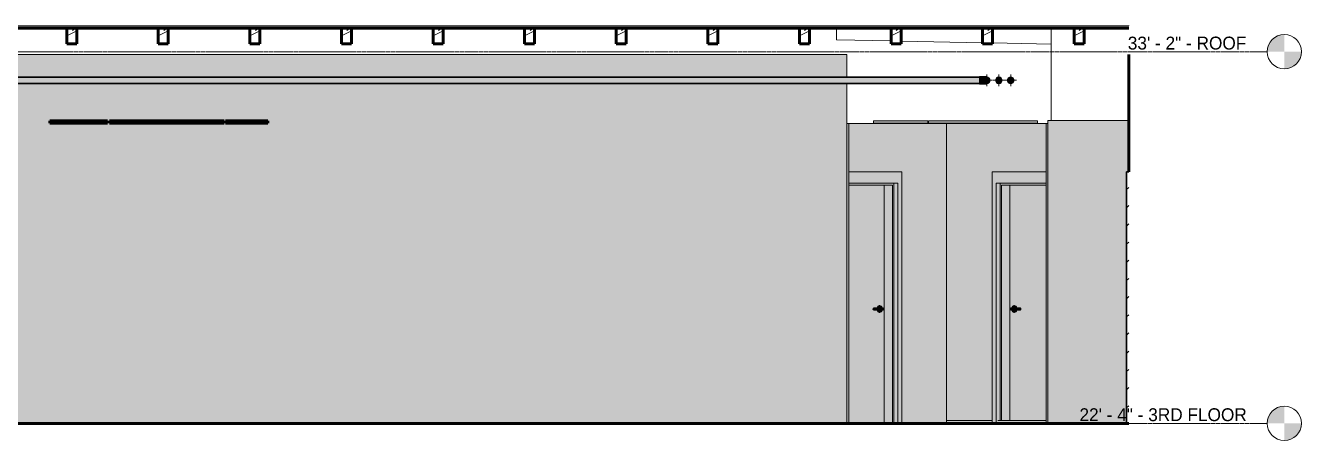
# Model space of a CAD drawing. Header units: inches. Extents: x 10304 to 16189, y 229 to 496.
# Drawn here: x 13087.6 to 13533.4, y 262 to 407.2 of the extents above; entities that cross this region are included whole.
import ezdxf

# ---------------------------------------------------------------- set-up
doc = ezdxf.new("R2010")
doc.units = ezdxf.units.IN
doc.header["$MEASUREMENT"] = 0
doc.linetypes.add('Grid Line 1_2_', pattern=[0.875, 0.5, -0.125, 0.125, -0.125])
for name, color, linetype, lineweight in [('0-2', 10, 'Continuous', 9), ('0-3', 50, 'Continuous', 5), ('A-CLNG', 13, 'Continuous', 18), ('A-CLNG-1', 13, 'Continuous', 60), ('A-CLNG-2', 13, 'Continuous', 5), ('A-DOOR', 31, 'Continuous', 18), ('A-DOOR-2', 31, 'Continuous', 9), ('A-DOOR-FRAM', 31, 'Continuous', 9), ('A-DOOR-FRAM-1', 31, 'Continuous', 18), ('A-DOOR-FRAM-2', 31, 'Continuous', 30), ('A-FLOR-2', 250, 'Continuous', 60), ('A-FLOR-LEVL', 51, 'Continuous', 9), ('A-FLOR-LEVL-1', 51, 'Grid Line 1_2_', 9), ('A-FLOR-MCUT-1', 7, 'Continuous', 18), ('A-FLOR-PATT-1', 10, 'Continuous', 9), ('A-FLOR-PATT-2', 253, 'Continuous', 9), ('A-ROOF-1', 7, 'Continuous', 18), ('A-WALL-PATT-3', 111, 'Continuous', 9), ('I-WALL', 2, 'Continuous', 18), ('I-WALL-3', 2, 'Continuous', 5), ('I-WALL-4', 2, 'Continuous', 60), ('P-PIPE', 3, 'Continuous', 9), ('P-PIPE-1', 3, 'Continuous', 5), ('P-PIPE-CNTR', 3, 'Continuous', 9), ('S-BEAM', 12, 'Continuous', 9), ('S-BEAM-1', 10, 'Continuous', 9), ('S-BEAM-2', 250, 'Continuous', 60)]:
    doc.layers.add(name, color=color, linetype=linetype, lineweight=lineweight)
doc.styles.add('Century Gothic', font='ufonts.com_century-gothic.ttf', dxfattribs={"height": 4.5})
pattern_1 = [(216.87, (3.199, 7.997), (23.98977143, 15.99364286), [3.998, -35.986]), (206.565, (7.997, 5.598), (-7.9970807, -7.9966192), [8.941, -8.941]), (198.435, (7.997, 1.599), (-15.9938446, -7.99709826), [5.058, -20.23])]

# ---------------------------------------------------------------- blocks, each defined once
blk = doc.blocks.new('CTR - 1st Phase - Shell_rvt-2-INTERIOR ELEVATION - CORRIDOR NORTH _302_N_ - 3RD FLOOR - SOUTH WALL')
at = {"layer": 'A-FLOR-PATT-1'}
h = blk.add_hatch(dxfattribs=at)
h.set_pattern_fill('FP_9', color=256, style=0, pattern_type=2)
h.set_pattern_definition([(0, (0, 0), (0, 2.399), []), (315, (0, 0), (2.3985062, 0), [3.393, -3.393]), (45, (0, 0), (2.3985062, 0), [3.393, -3.393])])
h.paths.add_polyline_path([(-10396.01, 406.27), (-10352.45, 406.27), (-10352.46, 407.02), (-11746.33, 407.02), (-11746.31, 406.27), (-10417.79, 406.27)], flags=0)
at = {"layer": 'A-FLOR-PATT-2'}
h = blk.add_hatch(dxfattribs=at)
h.set_pattern_fill('FP_10', color=256, style=0, pattern_type=2)
h.set_pattern_definition([(0, (0, 0), (0, 4.5), []), (90, (0, 0), (-4.5, 3e-16), [])])
h.paths.add_polyline_path([(-10396.01, 407.02), (-10352.45, 407.02), (-10352.45, 407.18), (-11746.33, 407.18), (-11746.33, 407.02), (-10417.79, 407.02)], flags=0)
at = {"layer": 'A-FLOR-2'}
for p, q in [((-11746.33, 406.27), (-10352.45, 406.27)), ((-10352.45, 268), (-11746.33, 268))]:
    blk.add_line(p, q, dxfattribs=at)
at = {"layer": 'A-FLOR-MCUT-1'}
blk.add_line((-10352.45, 407.02), (-11746.33, 407.02), dxfattribs=at)
at = {"layer": 'A-ROOF-1'}
for p, q in [((-10379.54, 406.27), (-10379.54, 374)), ((-10380.66, 372.87), (-10450.91, 372.87))]:
    blk.add_line(p, q, dxfattribs=at)
blk = doc.blocks.new('LVL-Laminated Veneer Lumber - _2_SISTERED 4X6 PINE-V42-INTERIOR ELEVATION - CORRIDOR NORTH _302_N_ - 3RD FLOOR - SOUTH WALL')
at = {"layer": 'S-BEAM-1'}
for p, q in [((-10454.6, 402.22), (-10454.51, 406.27)), ((-10385.14, 406.27), (-10379.54, 406.15)), ((-10454.6, 402.22), (-10435.5, 401.82)), ((-10432, 401.75), (-10403.5, 401.15)), ((-10400, 401.08), (-10379.54, 400.65))]:
    blk.add_line(p, q, dxfattribs=at)
blk = doc.blocks.new('LVL-Laminated Veneer Lumber - 4X6 S_ PINE - NO_ 1-2262209-INTERIOR ELEVATION - CORRIDOR NORTH _302_N_ - 3RD FLOOR - SOUTH WALL')
at = {"layer": 'S-BEAM'}
h = blk.add_hatch(dxfattribs=at)
h.set_pattern_fill('FP_13', color=256, style=0, pattern_type=2)
h.set_pattern_definition(pattern_1)
h.paths.add_polyline_path([(-10371.5, 400.77), (-10368, 400.77), (-10368, 406.27), (-10371.5, 406.27)], flags=0)
at = {"layer": 'S-BEAM-2'}
for p, q in [((-10368, 406.27), (-10371.5, 406.27)), ((-10371.5, 406.27), (-10371.5, 400.77)), ((-10368, 400.77), (-10368, 406.27)), ((-10371.5, 400.77), (-10368, 400.77))]:
    blk.add_line(p, q, dxfattribs=at)
blk = doc.blocks.new('LVL-Laminated Veneer Lumber - 4X6 S_ PINE - NO_ 1-2262210-INTERIOR ELEVATION - CORRIDOR NORTH _302_N_ - 3RD FLOOR - SOUTH WALL')
at = {"layer": 'S-BEAM'}
h = blk.add_hatch(dxfattribs=at)
h.set_pattern_fill('FP_13', color=256, style=0, pattern_type=2)
h.set_pattern_definition(pattern_1)
h.paths.add_polyline_path([(-10400, 400.77), (-10400, 406.27), (-10403.5, 406.27), (-10403.5, 400.77)], flags=0)
at = {"layer": 'S-BEAM-2'}
for p, q in [((-10400, 406.27), (-10403.5, 406.27)), ((-10403.5, 406.27), (-10403.5, 400.77)), ((-10400, 400.77), (-10400, 406.27)), ((-10403.5, 400.77), (-10400, 400.77))]:
    blk.add_line(p, q, dxfattribs=at)
blk = doc.blocks.new('LVL-Laminated Veneer Lumber - 4X6 S_ PINE - NO_ 1-2262211-INTERIOR ELEVATION - CORRIDOR NORTH _302_N_ - 3RD FLOOR - SOUTH WALL')
at = {"layer": 'S-BEAM'}
h = blk.add_hatch(dxfattribs=at)
h.set_pattern_fill('FP_13', color=256, style=0, pattern_type=2)
h.set_pattern_definition(pattern_1)
h.paths.add_polyline_path([(-10432, 400.77), (-10432, 406.27), (-10435.5, 406.27), (-10435.5, 400.77)], flags=0)
at = {"layer": 'S-BEAM-2'}
for p, q in [((-10432, 406.27), (-10435.5, 406.27)), ((-10435.5, 406.27), (-10435.5, 400.77)), ((-10432, 400.77), (-10432, 406.27)), ((-10435.5, 400.77), (-10432, 400.77))]:
    blk.add_line(p, q, dxfattribs=at)
blk = doc.blocks.new('LVL-Laminated Veneer Lumber - 4X6 S_ PINE - NO_ 1-V43-INTERIOR ELEVATION - CORRIDOR NORTH _302_N_ - 3RD FLOOR - SOUTH WALL')
at = {"layer": 'S-BEAM'}
h = blk.add_hatch(dxfattribs=at)
h.set_pattern_fill('FP_13', color=256, style=0, pattern_type=2)
h.set_pattern_definition(pattern_1)
h.paths.add_polyline_path([(-10464, 400.77), (-10464, 406.27), (-10467.5, 406.27), (-10467.5, 400.77)], flags=0)
at = {"layer": 'S-BEAM-2'}
for p, q in [((-10464, 406.27), (-10467.5, 406.27)), ((-10467.5, 406.27), (-10467.5, 400.77)), ((-10464, 400.77), (-10464, 406.27)), ((-10467.5, 400.77), (-10464, 400.77))]:
    blk.add_line(p, q, dxfattribs=at)
blk = doc.blocks.new('LVL-Laminated Veneer Lumber - 4X6 S_ PINE - NO_ 1-V44-INTERIOR ELEVATION - CORRIDOR NORTH _302_N_ - 3RD FLOOR - SOUTH WALL')
at = {"layer": 'S-BEAM'}
h = blk.add_hatch(dxfattribs=at)
h.set_pattern_fill('FP_13', color=256, style=0, pattern_type=2)
h.set_pattern_definition(pattern_1)
h.paths.add_polyline_path([(-10499.5, 400.77), (-10496, 400.77), (-10496, 406.27), (-10499.5, 406.27), (-10499.5, 402.79)], flags=0)
at = {"layer": 'S-BEAM-2'}
for p, q in [((-10496, 406.27), (-10499.5, 406.27)), ((-10499.5, 406.27), (-10499.5, 400.77)), ((-10496, 400.77), (-10496, 406.27)), ((-10499.5, 400.77), (-10496, 400.77))]:
    blk.add_line(p, q, dxfattribs=at)
blk = doc.blocks.new('LVL-Laminated Veneer Lumber - 4X6 S_ PINE - NO_ 1-V45-INTERIOR ELEVATION - CORRIDOR NORTH _302_N_ - 3RD FLOOR - SOUTH WALL')
at = {"layer": 'S-BEAM'}
h = blk.add_hatch(dxfattribs=at)
h.set_pattern_fill('FP_13', color=256, style=0, pattern_type=2)
h.set_pattern_definition(pattern_1)
h.paths.add_polyline_path([(-10531.5, 400.77), (-10528, 400.77), (-10528, 406.27), (-10531.5, 406.27)], flags=0)
at = {"layer": 'S-BEAM-2'}
for p, q in [((-10528, 406.27), (-10531.5, 406.27)), ((-10531.5, 406.27), (-10531.5, 400.77)), ((-10528, 400.77), (-10528, 406.27)), ((-10531.5, 400.77), (-10528, 400.77))]:
    blk.add_line(p, q, dxfattribs=at)
blk = doc.blocks.new('LVL-Laminated Veneer Lumber - 4X6 S_ PINE - NO_ 1-V46-INTERIOR ELEVATION - CORRIDOR NORTH _302_N_ - 3RD FLOOR - SOUTH WALL')
at = {"layer": 'S-BEAM'}
h = blk.add_hatch(dxfattribs=at)
h.set_pattern_fill('FP_13', color=256, style=0, pattern_type=2)
h.set_pattern_definition(pattern_1)
h.paths.add_polyline_path([(-10563.5, 400.77), (-10560, 400.77), (-10560, 406.27), (-10563.5, 406.27)], flags=0)
at = {"layer": 'S-BEAM-2'}
for p, q in [((-10560, 406.27), (-10563.5, 406.27)), ((-10563.5, 406.27), (-10563.5, 400.77)), ((-10560, 400.77), (-10560, 406.27)), ((-10563.5, 400.77), (-10560, 400.77))]:
    blk.add_line(p, q, dxfattribs=at)
blk = doc.blocks.new('LVL-Laminated Veneer Lumber - 4X6 S_ PINE - NO_ 1-V47-INTERIOR ELEVATION - CORRIDOR NORTH _302_N_ - 3RD FLOOR - SOUTH WALL')
at = {"layer": 'S-BEAM'}
h = blk.add_hatch(dxfattribs=at)
h.set_pattern_fill('FP_13', color=256, style=0, pattern_type=2)
h.set_pattern_definition(pattern_1)
h.paths.add_polyline_path([(-10595.5, 400.77), (-10592, 400.77), (-10592, 406.27), (-10595.5, 406.27)], flags=0)
at = {"layer": 'S-BEAM-2'}
for p, q in [((-10592, 406.27), (-10595.5, 406.27)), ((-10595.5, 406.27), (-10595.5, 400.77)), ((-10592, 400.77), (-10592, 406.27)), ((-10595.5, 400.77), (-10592, 400.77))]:
    blk.add_line(p, q, dxfattribs=at)
blk = doc.blocks.new('LVL-Laminated Veneer Lumber - 4X6 S_ PINE - NO_ 1-V48-INTERIOR ELEVATION - CORRIDOR NORTH _302_N_ - 3RD FLOOR - SOUTH WALL')
at = {"layer": 'S-BEAM'}
h = blk.add_hatch(dxfattribs=at)
h.set_pattern_fill('FP_13', color=256, style=0, pattern_type=2)
h.set_pattern_definition(pattern_1)
h.paths.add_polyline_path([(-10627.5, 400.77), (-10624, 400.77), (-10624, 406.27), (-10627.5, 406.27)], flags=0)
at = {"layer": 'S-BEAM-2'}
for p, q in [((-10624, 406.27), (-10627.5, 406.27)), ((-10627.5, 406.27), (-10627.5, 400.77)), ((-10624, 400.77), (-10624, 406.27)), ((-10627.5, 400.77), (-10624, 400.77))]:
    blk.add_line(p, q, dxfattribs=at)
blk = doc.blocks.new('LVL-Laminated Veneer Lumber - 4X6 S_ PINE - NO_ 1-2262212-INTERIOR ELEVATION - CORRIDOR NORTH _302_N_ - 3RD FLOOR - SOUTH WALL')
at = {"layer": 'S-BEAM'}
h = blk.add_hatch(dxfattribs=at)
h.set_pattern_fill('FP_13', color=256, style=0, pattern_type=2)
h.set_pattern_definition(pattern_1)
h.paths.add_polyline_path([(-10659.5, 400.77), (-10656, 400.77), (-10656, 406.27), (-10659.5, 406.27)], flags=0)
at = {"layer": 'S-BEAM-2'}
for p, q in [((-10656, 406.27), (-10659.5, 406.27)), ((-10659.5, 406.27), (-10659.5, 400.77)), ((-10656, 400.77), (-10656, 406.27)), ((-10659.5, 400.77), (-10656, 400.77))]:
    blk.add_line(p, q, dxfattribs=at)
blk = doc.blocks.new('LVL-Laminated Veneer Lumber - 4X6 S_ PINE - NO_ 1-V49-INTERIOR ELEVATION - CORRIDOR NORTH _302_N_ - 3RD FLOOR - SOUTH WALL')
at = {"layer": 'S-BEAM'}
h = blk.add_hatch(dxfattribs=at)
h.set_pattern_fill('FP_13', color=256, style=0, pattern_type=2)
h.set_pattern_definition(pattern_1)
h.paths.add_polyline_path([(-10688, 400.77), (-10688, 406.27), (-10691.5, 406.27), (-10691.5, 400.77)], flags=0)
at = {"layer": 'S-BEAM-2'}
for p, q in [((-10688, 406.27), (-10691.5, 406.27)), ((-10691.5, 406.27), (-10691.5, 400.77)), ((-10688, 400.77), (-10688, 406.27)), ((-10691.5, 400.77), (-10688, 400.77))]:
    blk.add_line(p, q, dxfattribs=at)
blk = doc.blocks.new('LVL-Laminated Veneer Lumber - 4X6 S_ PINE - NO_ 1-2262213-INTERIOR ELEVATION - CORRIDOR NORTH _302_N_ - 3RD FLOOR - SOUTH WALL')
at = {"layer": 'S-BEAM'}
h = blk.add_hatch(dxfattribs=at)
h.set_pattern_fill('FP_13', color=256, style=0, pattern_type=2)
h.set_pattern_definition(pattern_1)
h.paths.add_polyline_path([(-10723.5, 400.77), (-10720, 400.77), (-10720, 406.27), (-10723.5, 406.27)], flags=0)
at = {"layer": 'S-BEAM-2'}
for p, q in [((-10720, 406.27), (-10723.5, 406.27)), ((-10723.5, 406.27), (-10723.5, 400.77)), ((-10720, 400.77), (-10720, 406.27)), ((-10723.5, 400.77), (-10720, 400.77))]:
    blk.add_line(p, q, dxfattribs=at)
blk = doc.blocks.new('CTR - 1st Phase - Structure_rvt-2-INTERIOR ELEVATION - CORRIDOR NORTH _302_N_ - 3RD FLOOR - SOUTH WALL')
at = {"layer": '0-2'}
for name in ['LVL-Laminated Veneer Lumber - 4X6 S_ PINE - NO_ 1-2262213-INTERIOR ELEVATION - CORRIDOR NORTH _302_N_ - 3RD FLOOR - SOUTH WALL', 'LVL-Laminated Veneer Lumber - 4X6 S_ PINE - NO_ 1-V49-INTERIOR ELEVATION - CORRIDOR NORTH _302_N_ - 3RD FLOOR - SOUTH WALL', 'LVL-Laminated Veneer Lumber - 4X6 S_ PINE - NO_ 1-2262212-INTERIOR ELEVATION - CORRIDOR NORTH _302_N_ - 3RD FLOOR - SOUTH WALL', 'LVL-Laminated Veneer Lumber - 4X6 S_ PINE - NO_ 1-V48-INTERIOR ELEVATION - CORRIDOR NORTH _302_N_ - 3RD FLOOR - SOUTH WALL', 'LVL-Laminated Veneer Lumber - 4X6 S_ PINE - NO_ 1-V47-INTERIOR ELEVATION - CORRIDOR NORTH _302_N_ - 3RD FLOOR - SOUTH WALL', 'LVL-Laminated Veneer Lumber - 4X6 S_ PINE - NO_ 1-V46-INTERIOR ELEVATION - CORRIDOR NORTH _302_N_ - 3RD FLOOR - SOUTH WALL', 'LVL-Laminated Veneer Lumber - 4X6 S_ PINE - NO_ 1-V45-INTERIOR ELEVATION - CORRIDOR NORTH _302_N_ - 3RD FLOOR - SOUTH WALL', 'LVL-Laminated Veneer Lumber - 4X6 S_ PINE - NO_ 1-V44-INTERIOR ELEVATION - CORRIDOR NORTH _302_N_ - 3RD FLOOR - SOUTH WALL', 'LVL-Laminated Veneer Lumber - 4X6 S_ PINE - NO_ 1-V43-INTERIOR ELEVATION - CORRIDOR NORTH _302_N_ - 3RD FLOOR - SOUTH WALL', 'LVL-Laminated Veneer Lumber - _2_SISTERED 4X6 PINE-V42-INTERIOR ELEVATION - CORRIDOR NORTH _302_N_ - 3RD FLOOR - SOUTH WALL', 'LVL-Laminated Veneer Lumber - 4X6 S_ PINE - NO_ 1-2262211-INTERIOR ELEVATION - CORRIDOR NORTH _302_N_ - 3RD FLOOR - SOUTH WALL', 'LVL-Laminated Veneer Lumber - 4X6 S_ PINE - NO_ 1-2262210-INTERIOR ELEVATION - CORRIDOR NORTH _302_N_ - 3RD FLOOR - SOUTH WALL', 'LVL-Laminated Veneer Lumber - 4X6 S_ PINE - NO_ 1-2262209-INTERIOR ELEVATION - CORRIDOR NORTH _302_N_ - 3RD FLOOR - SOUTH WALL']:
    blk.add_blockref(name, (0, 0), dxfattribs=at)
blk = doc.blocks.new('Elbow - PVC - Sch 40 - Standard-2079255-INTERIOR ELEVATION - CORRIDOR NORTH _302_N_ - 3RD FLOOR - SOUTH WALL')
at = {"layer": 'P-PIPE'}
for points in [[(-10403.44, 388), (-10403.44, 389.34), (-10404.59, 389.34), (-10404.59, 388), (-10404.18, 388)], [(-10404.18, 386.66), (-10403.44, 386.66), (-10403.44, 388), (-10404.59, 388), (-10404.59, 386.66)], [(-10400.72, 388), (-10400.78, 388.39), (-10400.94, 388.73), (-10401.17, 388.99), (-10401.46, 389.19), (-10401.8, 389.31), (-10402.38, 389.34), (-10402.37, 389.33), (-10403.1, 389.34), (-10403.44, 389.33), (-10403.44, 388), (-10400.76, 388)], [(-10402.06, 386.66), (-10401.64, 386.73), (-10401.34, 386.87), (-10401.11, 387.05), (-10400.9, 387.33), (-10400.76, 387.65), (-10400.72, 388), (-10403.44, 388), (-10403.44, 386.66), (-10402.12, 386.66)]]:
    blk.add_hatch(color=256, dxfattribs=at).paths.add_polyline_path(points, flags=0)
for p, q in [((-10403.44, 389.34), (-10404.59, 389.34)), ((-10404.59, 388), (-10404.59, 389.34)), ((-10404.59, 386.66), (-10404.59, 388)), ((-10404.59, 386.66), (-10403.44, 386.66))]:
    blk.add_line(p, q, dxfattribs=at)
at = {"layer": 'P-PIPE', "flags": 128}
for points in [[(-10402.06, 389.34), (-10402.06, 389.34), (-10402.07, 389.34), (-10402.07, 389.34), (-10402.08, 389.34), (-10402.09, 389.34), (-10402.1, 389.34), (-10402.11, 389.34), (-10402.13, 389.34), (-10402.15, 389.34), (-10402.17, 389.34), (-10402.19, 389.34), (-10402.22, 389.34), (-10402.24, 389.34), (-10402.27, 389.34), (-10402.3, 389.34), (-10402.33, 389.34), (-10402.37, 389.34), (-10402.4, 389.34), (-10402.44, 389.34), (-10402.48, 389.34), (-10402.52, 389.34), (-10402.56, 389.34), (-10402.6, 389.34), (-10402.65, 389.34), (-10402.69, 389.34), (-10402.74, 389.34), (-10402.79, 389.34), (-10402.84, 389.34), (-10402.89, 389.34), (-10402.94, 389.34), (-10402.99, 389.34), (-10403.04, 389.34), (-10403.09, 389.34), (-10403.15, 389.34), (-10403.2, 389.34), (-10403.26, 389.34), (-10403.31, 389.34), (-10403.37, 389.34), (-10403.42, 389.34), (-10403.44, 389.34)], [(-10403.44, 386.66), (-10403.38, 386.66), (-10403.33, 386.66), (-10403.27, 386.66), (-10403.22, 386.66), (-10403.16, 386.66), (-10403.11, 386.66), (-10403.06, 386.66), (-10403, 386.66), (-10402.95, 386.66), (-10402.9, 386.66), (-10402.85, 386.66), (-10402.8, 386.66), (-10402.75, 386.66), (-10402.71, 386.66), (-10402.66, 386.66), (-10402.61, 386.66), (-10402.57, 386.66), (-10402.53, 386.66), (-10402.49, 386.66), (-10402.45, 386.66), (-10402.41, 386.66), (-10402.38, 386.66), (-10402.34, 386.66), (-10402.31, 386.66), (-10402.28, 386.66), (-10402.25, 386.66), (-10402.22, 386.66), (-10402.2, 386.66), (-10402.18, 386.66), (-10402.15, 386.66), (-10402.14, 386.66), (-10402.12, 386.66), (-10402.1, 386.66), (-10402.09, 386.66), (-10402.08, 386.66), (-10402.07, 386.66), (-10402.07, 386.66), (-10402.06, 386.66), (-10402.06, 386.66), (-10402.06, 386.66)]]:
    blk.add_lwpolyline(points, dxfattribs=at)
at = {"layer": 'P-PIPE'}
blk.add_arc((-10402.06, 388), 1.34, 91.5039, 92.7875, dxfattribs=at)
blk = doc.blocks.new('HOLLOW METAL - UNIT DOOR-2191977-INTERIOR ELEVATION - CORRIDOR NORTH _302_N_ - 3RD FLOOR - SOUTH WALL')
at = {"layer": 'A-DOOR'}
h = blk.add_hatch(color=256, dxfattribs=at)
h.paths.add_polyline_path([(-10450.29, 268), (-10437.89, 268), (-10437.89, 351.38), (-10450.29, 351.38), (-10450.29, 302.77)], flags=0)
h.paths.add_polyline_path([(-10439.57, 306.82), (-10439.71, 306.84), (-10439.82, 306.86), (-10440.02, 306.98), (-10440.22, 307.21), (-10440.35, 307.47), (-10440.39, 307.61), (-10441.61, 307.62), (-10441.68, 307.66), (-10441.78, 307.8), (-10441.81, 307.9), (-10441.8, 308.12), (-10441.74, 308.28), (-10441.68, 308.34), (-10441.61, 308.38), (-10441.47, 308.39), (-10440.39, 308.39), (-10440.33, 308.59), (-10440.19, 308.84), (-10439.97, 309.05), (-10439.8, 309.14), (-10439.57, 309.18), (-10439.38, 309.18), (-10439.17, 309.14), (-10438.96, 309.02), (-10438.79, 308.84), (-10438.64, 308.51), (-10438.58, 308.39), (-10438.37, 308.38), (-10438.32, 308.37), (-10438.21, 308.29), (-10438.12, 308.22), (-10438.08, 308), (-10438.13, 307.77), (-10438.37, 307.62), (-10438.6, 307.6), (-10438.66, 307.41), (-10438.83, 307.12), (-10438.96, 306.98), (-10439.17, 306.86), (-10439.38, 306.82)], flags=0)
h.paths.add_polyline_path([(-10441.47, 307.62), (-10441.4, 307.66), (-10441.42, 307.66)], flags=0)
for points in [[(-10441.54, 307.61), (-10441.47, 307.62), (-10441.34, 307.72), (-10441.27, 307.9), (-10441.27, 308.1), (-10441.34, 308.28), (-10441.4, 308.34), (-10441.54, 308.39), (-10441.61, 308.38), (-10441.68, 308.34), (-10441.74, 308.28), (-10441.81, 308.1), (-10441.81, 307.9), (-10441.78, 307.8), (-10441.68, 307.66), (-10441.61, 307.62)], [(-10441.54, 307.61), (-10438.54, 307.62), (-10438.48, 307.66), (-10438.39, 307.78), (-10438.35, 307.9), (-10438.34, 308), (-10441.26, 308), (-10441.3, 307.8), (-10441.4, 307.66), (-10441.47, 307.62)], [(-10439.57, 308), (-10438.34, 308), (-10438.37, 308.2), (-10438.48, 308.34), (-10438.6, 308.39), (-10438.66, 308.39), (-10441.47, 308.38), (-10441.4, 308.34), (-10441.34, 308.28), (-10441.27, 308.1), (-10441.26, 308), (-10440.22, 308)], [(-10440.22, 308.39), (-10440.16, 308.39), (-10440.1, 308.59), (-10439.97, 308.84), (-10439.8, 309.02), (-10439.57, 309.15), (-10439.38, 309.18), (-10439.6, 309.18), (-10439.82, 309.14), (-10440.02, 309.02), (-10440.22, 308.79), (-10440.35, 308.53), (-10440.39, 308.39), (-10440.23, 308.39)], [(-10439.6, 306.82), (-10439.38, 306.82), (-10439.6, 306.86), (-10439.8, 306.98), (-10439.97, 307.16), (-10440.1, 307.41), (-10440.16, 307.61), (-10440.39, 307.61), (-10440.33, 307.41), (-10440.16, 307.12), (-10439.97, 306.95), (-10439.82, 306.86), (-10439.66, 306.83)], [(-10438.16, 308), (-10438.08, 308), (-10438.14, 308.24), (-10438.37, 308.38), (-10438.52, 308.37), (-10438.44, 308.3), (-10438.42, 308.28), (-10438.35, 308.1), (-10438.32, 308), (-10438.17, 308)]]:
    blk.add_hatch(color=256, dxfattribs=at).paths.add_polyline_path(points, flags=0)
h = blk.add_hatch(color=256, dxfattribs=at)
h.paths.add_polyline_path([(-10439.38, 306.82), (-10439.17, 306.86), (-10438.96, 306.98), (-10438.79, 307.16), (-10438.66, 307.41), (-10438.62, 307.61), (-10440.16, 307.61), (-10440.1, 307.41), (-10439.93, 307.12), (-10439.8, 306.98), (-10439.57, 306.85)], flags=0)
h.paths.add_polyline_path([(-10438.6, 308.39), (-10438.66, 308.59), (-10438.79, 308.84), (-10438.96, 309.02), (-10439.17, 309.14), (-10439.38, 309.18), (-10439.6, 309.14), (-10439.8, 309.02), (-10439.97, 308.84), (-10440.1, 308.59), (-10440.15, 308.39), (-10438.62, 308.39)], flags=0)
h = blk.add_hatch(color=256, dxfattribs=at)
h.paths.add_polyline_path([(-10438.54, 307.61), (-10438.3, 307.64), (-10438.2, 307.72), (-10438.12, 307.8), (-10438.08, 308), (-10438.34, 308), (-10438.37, 307.8), (-10438.48, 307.66), (-10438.55, 307.61)], flags=0)
h.paths.add_polyline_path([(-10438.34, 307.62), (-10438.32, 307.64), (-10438.34, 307.62)], flags=0)
at = {"layer": 'A-DOOR-FRAM-1'}
for points in [[(-10433.17, 268), (-10431.75, 268), (-10431.75, 356), (-10450.29, 356), (-10450.29, 352), (-10433.17, 352), (-10433.17, 302.77)], [(-10434.98, 268), (-10434.54, 268), (-10434.54, 352), (-10450.29, 352), (-10450.29, 351.38), (-10434.98, 351.38), (-10434.98, 302.77)], [(-10437.89, 268), (-10434.98, 268), (-10434.98, 351.38), (-10437.89, 351.38), (-10437.89, 302.77)], [(-10433.17, 268), (-10433.17, 352), (-10434.54, 352), (-10434.54, 268)]]:
    blk.add_hatch(color=256, dxfattribs=at).paths.add_polyline_path(points, flags=0)
at = {"layer": 'A-DOOR-2'}
for p, q in [((-10438.62, 308.39), (-10441.54, 308.39)), ((-10441.54, 307.61), (-10438.62, 307.61)), ((-10439.38, 309.18), (-10439.6, 309.18)), ((-10438.62, 308.39), (-10438.64, 308.39)), ((-10438.64, 307.61), (-10438.62, 307.61)), ((-10439.6, 306.82), (-10439.38, 306.82))]:
    blk.add_line(p, q, dxfattribs=at)
at = {"layer": 'A-DOOR-2', "flags": 128}
for points in [[(-10438.62, 308.39), (-10438.6, 308.39), (-10438.58, 308.39), (-10438.57, 308.39), (-10438.55, 308.39), (-10438.54, 308.39), (-10438.53, 308.39), (-10438.52, 308.39), (-10438.51, 308.39), (-10438.5, 308.39), (-10438.49, 308.39), (-10438.48, 308.39), (-10438.47, 308.39), (-10438.46, 308.39), (-10438.46, 308.39), (-10438.45, 308.39), (-10438.45, 308.39), (-10438.45, 308.39), (-10438.44, 308.39), (-10438.44, 308.39), (-10438.44, 308.39)], [(-10438.44, 308.39), (-10438.44, 308.39), (-10438.44, 308.39), (-10438.45, 308.39), (-10438.45, 308.39), (-10438.45, 308.39), (-10438.46, 308.39), (-10438.47, 308.39), (-10438.47, 308.39), (-10438.48, 308.39), (-10438.49, 308.39), (-10438.5, 308.39), (-10438.51, 308.39), (-10438.52, 308.39), (-10438.53, 308.39), (-10438.55, 308.39), (-10438.56, 308.39), (-10438.57, 308.39), (-10438.59, 308.39), (-10438.61, 308.39), (-10438.62, 308.39)], [(-10438.62, 307.61), (-10438.6, 307.61), (-10438.58, 307.61), (-10438.57, 307.61), (-10438.55, 307.61), (-10438.54, 307.61), (-10438.53, 307.61), (-10438.52, 307.61), (-10438.51, 307.61), (-10438.5, 307.61), (-10438.49, 307.61), (-10438.48, 307.61), (-10438.47, 307.61), (-10438.46, 307.61), (-10438.46, 307.61), (-10438.45, 307.61), (-10438.45, 307.61), (-10438.45, 307.61), (-10438.44, 307.61), (-10438.44, 307.61), (-10438.44, 307.61)], [(-10438.44, 307.61), (-10438.44, 307.61), (-10438.44, 307.61), (-10438.45, 307.61), (-10438.45, 307.61), (-10438.45, 307.61), (-10438.46, 307.61), (-10438.47, 307.61), (-10438.47, 307.61), (-10438.48, 307.61), (-10438.49, 307.61), (-10438.5, 307.61), (-10438.51, 307.61), (-10438.52, 307.61), (-10438.53, 307.61), (-10438.55, 307.61), (-10438.56, 307.61), (-10438.57, 307.61), (-10438.59, 307.61), (-10438.61, 307.61), (-10438.62, 307.61)], [(-10438.44, 308.39), (-10438.43, 308.39), (-10438.41, 308.39), (-10438.4, 308.39), (-10438.38, 308.39), (-10438.36, 308.39), (-10438.35, 308.38), (-10438.33, 308.38), (-10438.32, 308.37), (-10438.3, 308.37), (-10438.29, 308.36), (-10438.28, 308.36), (-10438.26, 308.35), (-10438.25, 308.34), (-10438.23, 308.33), (-10438.22, 308.32), (-10438.21, 308.32), (-10438.2, 308.31), (-10438.18, 308.3), (-10438.17, 308.29), (-10438.16, 308.27), (-10438.15, 308.26), (-10438.14, 308.25), (-10438.13, 308.24), (-10438.12, 308.23), (-10438.11, 308.21), (-10438.1, 308.2), (-10438.1, 308.19), (-10438.09, 308.17), (-10438.08, 308.16), (-10438.08, 308.14), (-10438.07, 308.13), (-10438.07, 308.11), (-10438.06, 308.1), (-10438.06, 308.08), (-10438.05, 308.07), (-10438.05, 308.05), (-10438.05, 308.04), (-10438.05, 308.02), (-10438.05, 308), (-10438.05, 308)], [(-10438.05, 308), (-10438.05, 307.98), (-10438.05, 307.97), (-10438.05, 307.95), (-10438.05, 307.94), (-10438.06, 307.92), (-10438.06, 307.91), (-10438.06, 307.89), (-10438.07, 307.88), (-10438.07, 307.86), (-10438.08, 307.85), (-10438.09, 307.83), (-10438.09, 307.82), (-10438.1, 307.8), (-10438.11, 307.79), (-10438.12, 307.78), (-10438.13, 307.76), (-10438.14, 307.75), (-10438.15, 307.74), (-10438.16, 307.73), (-10438.17, 307.72), (-10438.18, 307.71), (-10438.19, 307.7), (-10438.2, 307.69), (-10438.22, 307.68), (-10438.23, 307.67), (-10438.24, 307.66), (-10438.26, 307.65), (-10438.27, 307.65), (-10438.29, 307.64), (-10438.3, 307.63), (-10438.32, 307.63), (-10438.33, 307.62), (-10438.35, 307.62), (-10438.36, 307.62), (-10438.38, 307.61), (-10438.39, 307.61), (-10438.41, 307.61), (-10438.42, 307.61), (-10438.44, 307.61), (-10438.44, 307.61)]]:
    blk.add_lwpolyline(points, dxfattribs=at)
at = {"layer": 'A-DOOR-2'}
for centre, major_axis, start_param, end_param in [((-10441.54, 308), (0, 0.394), 4.712389, 7.853982), ((-10441.54, 308), (0, 0.394), 1.570796, 4.712389), ((-10439.6, 308), (0, 1.18), 0, 1.228112), ((-10439.38, 308), (0, 1.18), 5.052293, 7.511298), ((-10439.38, 308), (0, 1.18), 1.91348, 4.372485), ((-10439.6, 308), (0, 1.18), 1.91348, 3.141593)]:
    blk.add_ellipse(centre, major_axis=major_axis, ratio=0.707107, start_param=start_param, end_param=end_param, dxfattribs=at)
at = {"layer": 'A-DOOR-FRAM'}
for p, q in [((-10431.75, 356), (-10450.29, 356)), ((-10431.75, 268), (-10431.75, 356)), ((-10450.29, 352), (-10433.17, 352)), ((-10450.29, 351.38), (-10434.98, 351.38)), ((-10437.89, 268), (-10437.89, 351.38)), ((-10434.98, 351.38), (-10434.98, 268)), ((-10434.54, 268), (-10434.54, 352)), ((-10433.17, 352), (-10433.17, 268))]:
    blk.add_line(p, q, dxfattribs=at)
blk = doc.blocks.new('HOLLOW METAL - UNIT DOOR-V78-INTERIOR ELEVATION - CORRIDOR NORTH _302_N_ - 3RD FLOOR - SOUTH WALL')
at = {"layer": 'A-DOOR'}
h = blk.add_hatch(color=256, dxfattribs=at)
h.paths.add_polyline_path([(-10381.29, 269), (-10381.29, 351.38), (-10394.02, 351.38), (-10394.02, 269)], flags=0)
h.paths.add_polyline_path([(-10390.38, 308.39), (-10390.45, 308.38), (-10390.42, 308.38)], flags=0)
h.paths.add_polyline_path([(-10392.32, 306.82), (-10392.54, 306.82), (-10392.75, 306.86), (-10392.96, 306.98), (-10393.13, 307.16), (-10393.29, 307.5), (-10393.34, 307.61), (-10393.57, 307.62), (-10393.8, 307.79), (-10393.84, 308), (-10393.78, 308.24), (-10393.56, 308.38), (-10393.32, 308.39), (-10393.26, 308.59), (-10393.13, 308.84), (-10392.96, 309.02), (-10392.75, 309.14), (-10392.54, 309.18), (-10392.26, 309.17), (-10392.1, 309.14), (-10391.9, 309.02), (-10391.7, 308.79), (-10391.59, 308.59), (-10391.53, 308.39), (-10390.31, 308.38), (-10390.24, 308.34), (-10390.18, 308.28), (-10390.11, 308.1), (-10390.11, 307.9), (-10390.14, 307.8), (-10390.24, 307.66), (-10390.31, 307.62), (-10390.45, 307.61), (-10391.53, 307.61), (-10391.59, 307.41), (-10391.76, 307.12), (-10391.95, 306.95), (-10392.1, 306.86), (-10392.26, 306.83)], flags=0)
h.paths.add_polyline_path([(-10393.58, 307.62), (-10393.6, 307.64), (-10393.58, 307.62)], flags=0)
for points in [[(-10393.84, 308), (-10393.58, 308), (-10393.54, 308.2), (-10393.44, 308.34), (-10393.4, 308.39), (-10393.5, 308.38), (-10393.6, 308.37), (-10393.7, 308.3), (-10393.8, 308.22), (-10393.82, 308.1)], [(-10393.38, 307.61), (-10393.38, 307.62), (-10393.48, 307.7), (-10393.5, 307.72), (-10393.57, 307.9), (-10393.6, 308), (-10393.84, 307.99), (-10393.78, 307.76), (-10393.54, 307.62), (-10393.38, 307.61)], [(-10393.37, 308), (-10390.66, 308), (-10390.62, 308.2), (-10390.52, 308.34), (-10390.45, 308.38), (-10390.45, 308.39), (-10393.38, 308.38), (-10393.48, 308.31), (-10393.5, 308.28), (-10393.57, 308.1), (-10393.58, 308)], [(-10390.62, 307.61), (-10390.45, 307.62), (-10390.57, 307.71), (-10390.58, 307.72), (-10390.65, 307.9), (-10390.66, 308), (-10393.58, 308), (-10393.54, 307.8), (-10393.44, 307.66), (-10393.32, 307.61), (-10393.29, 307.61), (-10390.65, 307.61)], [(-10391.76, 308.39), (-10391.53, 308.39), (-10391.59, 308.59), (-10391.73, 308.84), (-10391.95, 309.05), (-10392.12, 309.14), (-10392.39, 309.18), (-10392.54, 309.18), (-10392.32, 309.14), (-10392.12, 309.02), (-10391.93, 308.8), (-10391.82, 308.59)], [(-10392.32, 306.82), (-10392.1, 306.86), (-10391.9, 306.98), (-10391.7, 307.21), (-10391.57, 307.47), (-10391.53, 307.61), (-10391.76, 307.61), (-10391.82, 307.41), (-10391.99, 307.12), (-10392.12, 306.98), (-10392.32, 306.86), (-10392.47, 306.82), (-10392.32, 306.82)], [(-10390.38, 307.61), (-10390.31, 307.62), (-10390.24, 307.66), (-10390.14, 307.8), (-10390.11, 307.9), (-10390.11, 308.1), (-10390.18, 308.28), (-10390.24, 308.34), (-10390.31, 308.38), (-10390.42, 308.38), (-10390.52, 308.34), (-10390.58, 308.28), (-10390.65, 308.1), (-10390.65, 307.9), (-10390.57, 307.71), (-10390.45, 307.62)]]:
    blk.add_hatch(color=256, dxfattribs=at).paths.add_polyline_path(points, flags=0)
h = blk.add_hatch(color=256, dxfattribs=at)
h.paths.add_polyline_path([(-10392.54, 306.82), (-10392.32, 306.86), (-10392.12, 306.98), (-10391.93, 307.2), (-10391.82, 307.41), (-10391.78, 307.61), (-10393.32, 307.6), (-10393.26, 307.41), (-10393.09, 307.12), (-10392.96, 306.98), (-10392.75, 306.86)], flags=0)
h.paths.add_polyline_path([(-10393.32, 308.39), (-10393.24, 308.39), (-10391.76, 308.39), (-10391.85, 308.66), (-10391.95, 308.84), (-10392.12, 309.02), (-10392.32, 309.14), (-10392.54, 309.18), (-10392.75, 309.14), (-10392.96, 309.02), (-10393.13, 308.84), (-10393.29, 308.5), (-10393.32, 308.39)], flags=0)
at = {"layer": 'A-DOOR-FRAM-1'}
for points in [[(-10400.17, 268), (-10398.75, 268), (-10398.75, 352), (-10381.29, 352), (-10381.29, 356), (-10400.17, 356), (-10400.17, 269)], [(-10398.75, 268), (-10398.22, 268), (-10398.22, 269), (-10397.38, 269), (-10397.38, 352), (-10398.75, 352), (-10398.75, 269)], [(-10397.38, 269), (-10396.94, 269), (-10396.94, 351.38), (-10381.29, 351.38), (-10381.29, 352), (-10397.38, 352), (-10397.38, 302.77)], [(-10396.94, 269), (-10394.02, 269), (-10394.02, 351.38), (-10396.94, 351.38), (-10396.94, 302.77)]]:
    blk.add_hatch(color=256, dxfattribs=at).paths.add_polyline_path(points, flags=0)
at = {"layer": 'A-DOOR-2'}
for p, q in [((-10393.29, 308.39), (-10393.3, 308.39)), ((-10390.38, 308.39), (-10393.3, 308.39)), ((-10393.3, 307.61), (-10393.29, 307.61)), ((-10393.3, 307.61), (-10390.38, 307.61)), ((-10392.32, 309.18), (-10392.54, 309.18)), ((-10392.54, 306.82), (-10392.32, 306.82))]:
    blk.add_line(p, q, dxfattribs=at)
at = {"layer": 'A-DOOR-2', "flags": 128}
for points in [[(-10393.87, 308), (-10393.87, 308.02), (-10393.87, 308.03), (-10393.87, 308.05), (-10393.87, 308.06), (-10393.86, 308.08), (-10393.86, 308.09), (-10393.86, 308.11), (-10393.85, 308.12), (-10393.85, 308.14), (-10393.84, 308.15), (-10393.83, 308.17), (-10393.83, 308.18), (-10393.82, 308.2), (-10393.81, 308.21), (-10393.8, 308.22), (-10393.79, 308.24), (-10393.78, 308.25), (-10393.77, 308.26), (-10393.76, 308.27), (-10393.75, 308.28), (-10393.74, 308.29), (-10393.73, 308.3), (-10393.72, 308.31), (-10393.7, 308.32), (-10393.69, 308.33), (-10393.68, 308.34), (-10393.66, 308.35), (-10393.65, 308.35), (-10393.63, 308.36), (-10393.62, 308.37), (-10393.6, 308.37), (-10393.59, 308.38), (-10393.57, 308.38), (-10393.56, 308.38), (-10393.54, 308.39), (-10393.53, 308.39), (-10393.51, 308.39), (-10393.5, 308.39), (-10393.48, 308.39), (-10393.48, 308.39)], [(-10393.48, 307.61), (-10393.49, 307.61), (-10393.51, 307.61), (-10393.52, 307.61), (-10393.54, 307.61), (-10393.56, 307.61), (-10393.57, 307.62), (-10393.59, 307.62), (-10393.6, 307.63), (-10393.62, 307.63), (-10393.63, 307.64), (-10393.64, 307.64), (-10393.66, 307.65), (-10393.67, 307.66), (-10393.69, 307.67), (-10393.7, 307.68), (-10393.71, 307.68), (-10393.72, 307.69), (-10393.74, 307.7), (-10393.75, 307.71), (-10393.76, 307.73), (-10393.77, 307.74), (-10393.78, 307.75), (-10393.79, 307.76), (-10393.8, 307.77), (-10393.81, 307.79), (-10393.82, 307.8), (-10393.82, 307.81), (-10393.83, 307.83), (-10393.84, 307.84), (-10393.84, 307.86), (-10393.85, 307.87), (-10393.85, 307.89), (-10393.86, 307.9), (-10393.86, 307.92), (-10393.86, 307.93), (-10393.87, 307.95), (-10393.87, 307.96), (-10393.87, 307.98), (-10393.87, 308), (-10393.87, 308)], [(-10393.3, 308.39), (-10393.32, 308.39), (-10393.34, 308.39), (-10393.35, 308.39), (-10393.37, 308.39), (-10393.38, 308.39), (-10393.39, 308.39), (-10393.4, 308.39), (-10393.41, 308.39), (-10393.42, 308.39), (-10393.43, 308.39), (-10393.44, 308.39), (-10393.45, 308.39), (-10393.46, 308.39), (-10393.46, 308.39), (-10393.47, 308.39), (-10393.47, 308.39), (-10393.47, 308.39), (-10393.48, 308.39), (-10393.48, 308.39), (-10393.48, 308.39)], [(-10393.48, 308.39), (-10393.48, 308.39), (-10393.47, 308.39), (-10393.47, 308.39), (-10393.47, 308.39), (-10393.47, 308.39), (-10393.46, 308.39), (-10393.45, 308.39), (-10393.45, 308.39), (-10393.44, 308.39), (-10393.43, 308.39), (-10393.42, 308.39), (-10393.41, 308.39), (-10393.4, 308.39), (-10393.39, 308.39), (-10393.37, 308.39), (-10393.36, 308.39), (-10393.35, 308.39), (-10393.33, 308.39), (-10393.31, 308.39), (-10393.3, 308.39)], [(-10393.3, 307.61), (-10393.32, 307.61), (-10393.34, 307.61), (-10393.35, 307.61), (-10393.37, 307.61), (-10393.38, 307.61), (-10393.39, 307.61), (-10393.4, 307.61), (-10393.41, 307.61), (-10393.42, 307.61), (-10393.43, 307.61), (-10393.44, 307.61), (-10393.45, 307.61), (-10393.46, 307.61), (-10393.46, 307.61), (-10393.47, 307.61), (-10393.47, 307.61), (-10393.47, 307.61), (-10393.48, 307.61), (-10393.48, 307.61), (-10393.48, 307.61)], [(-10393.48, 307.61), (-10393.48, 307.61), (-10393.47, 307.61), (-10393.47, 307.61), (-10393.47, 307.61), (-10393.47, 307.61), (-10393.46, 307.61), (-10393.45, 307.61), (-10393.45, 307.61), (-10393.44, 307.61), (-10393.43, 307.61), (-10393.42, 307.61), (-10393.41, 307.61), (-10393.4, 307.61), (-10393.39, 307.61), (-10393.37, 307.61), (-10393.36, 307.61), (-10393.35, 307.61), (-10393.33, 307.61), (-10393.31, 307.61), (-10393.3, 307.61)]]:
    blk.add_lwpolyline(points, dxfattribs=at)
at = {"layer": 'A-DOOR-2'}
for centre, major_axis, start_param, end_param in [((-10392.54, 308), (0, 1.18), 5.055073, 7.514078), ((-10392.54, 308), (0, 1.18), 1.9107, 4.369705), ((-10392.32, 308), (0, 1.18), 5.055073, 6.283185), ((-10390.38, 308), (0, 0.394), 4.712389, 7.853982), ((-10390.38, 308), (0, 0.394), 1.570796, 4.712389), ((-10392.32, 308), (0, 1.18), 3.141593, 4.369705)]:
    blk.add_ellipse(centre, major_axis=major_axis, ratio=0.707107, start_param=start_param, end_param=end_param, dxfattribs=at)
at = {"layer": 'A-DOOR-FRAM'}
for p, q in [((-10381.29, 356), (-10400.17, 356)), ((-10400.17, 356), (-10400.17, 268)), ((-10398.75, 352), (-10381.29, 352)), ((-10398.75, 268), (-10398.75, 352)), ((-10397.38, 352), (-10397.38, 269)), ((-10396.94, 351.38), (-10381.29, 351.38)), ((-10396.94, 269), (-10396.94, 351.38)), ((-10394.02, 351.38), (-10394.02, 269))]:
    blk.add_line(p, q, dxfattribs=at)
blk = doc.blocks.new('HOLLOW METAL - UNIT DOOR-V80-INTERIOR ELEVATION - CORRIDOR NORTH _302_N_ - 3RD FLOOR - SOUTH WALL')
at = {"layer": 'A-DOOR-2'}
h = blk.add_hatch(dxfattribs=at)
h.set_pattern_fill('FP_15', color=256, style=0, pattern_type=2)
h.set_pattern_definition([(45, (0, 0), (-3.1819805, 3.1819805), [])])
h.paths.add_polyline_path([(-10353.21, 268), (-10352.45, 268), (-10352.45, 356), (-10353.21, 356), (-10353.21, 271.79)], flags=0)
at = {"layer": 'A-DOOR-FRAM-2'}
for p, q in [((-10352.45, 356), (-10353.21, 356)), ((-10353.21, 356), (-10353.21, 268)), ((-10353.21, 268), (-10352.45, 268))]:
    blk.add_line(p, q, dxfattribs=at)
blk = doc.blocks.new('Level - Level Head - Circle-50818-INTERIOR ELEVATION - CORRIDOR NORTH _302_N_ - 3RD FLOOR - SOUTH WALL')
at = {"layer": 'A-FLOR-LEVL'}
h = blk.add_hatch(color=256, dxfattribs=at)
edge = h.paths.add_edge_path(flags=0)
edge.add_line((-10298.09, 268), (-10304.09, 268))
edge.add_arc((-10298.09, 268), 6, 90, 180, ccw=False)
edge.add_line((-10298.09, 274), (-10298.09, 268))
h = blk.add_hatch(color=256, dxfattribs=at)
edge = h.paths.add_edge_path(flags=0)
edge.add_line((-10298.09, 262), (-10298.09, 268))
edge.add_line((-10298.09, 268), (-10292.09, 268))
edge.add_arc((-10298.09, 268), 6, 270, 360, ccw=False)
blk.add_circle((-10298.09, 268), 6, dxfattribs=at)

msp = doc.modelspace()

# ---------------------------------------------------------------- hatches: boundary and pattern name
at = {"layer": 'A-CLNG'}
h = msp.add_hatch(color=256, dxfattribs=at)
h.paths.add_polyline_path([(13156.93, 373.07), (13156.93, 373.82), (13116.93, 373.82), (13116.93, 373.07), (13124.54, 373.07)], flags=0)
h.paths.add_polyline_path([(13116.27, 373.07), (13116.27, 373.82), (13096.05, 373.82), (13096.05, 373.07)], flags=0)
h.paths.add_polyline_path([(13172.18, 373.07), (13172.18, 373.82), (13157.43, 373.82), (13157.43, 373.07)], flags=0)
at = {"layer": 'A-CLNG-2'}
for points in [[(13385.89, 373.07), (13402.8, 373.07), (13402.8, 373.82), (13383.85, 373.82), (13383.85, 373.07)], [(13407.67, 373.07), (13441.2, 373.07), (13441.2, 373.82), (13403.05, 373.82), (13403.05, 373.07)]]:
    msp.add_hatch(color=256, dxfattribs=at).paths.add_polyline_path(points, flags=0)
at = {"layer": 'A-WALL-PATT-3'}
h = msp.add_hatch(dxfattribs=at)
h.set_pattern_fill('FP_14', color=256, style=0, pattern_type=2)
h.set_pattern_definition([(0, (23825.4614, 0), (15.36, 3.84), [0.634, -10.886, 0.634, -10.886, -61.44]), (0, (23825.4614, 0), (15.36, 3.84), [-23.04, 0.634, -22.406, 0.634, -10.886, -26.88]), (0, (23825.4614, 0), (15.36, 3.84), [-57.6, 0.634, -7.046, 0.634, -18.566]), (120, (23831.2214, 1.92), (-11.0055376, 11.3821502), [0.634, -10.886, 0.634, -10.886, -61.44]), (120, (23831.2214, 1.92), (-11.0055376, 11.3821502), [-23.04, 0.634, -22.406, 0.634, -10.886, -26.88]), (120, (23831.2214, 1.92), (-11.0055376, 11.3821502), [-57.6, 0.634, -7.046, 0.634, -18.566]), (240, (23833.1414, 9.6), (-4.3544624, -15.2221502), [0.634, -10.886, 0.634, -10.886, -61.44]), (240, (23833.1414, 9.6), (-4.3544624, -15.2221502), [-23.04, 0.634, -22.406, 0.634, -10.886, -26.88]), (240, (23833.1414, 9.6), (-4.3544624, -15.2221502), [-57.6, 0.634, -7.046, 0.634, -18.566])])
h.paths.add_polyline_path([(13473, 356), (13473.01, 356), (13473, 372.38)], flags=0)
at = {"layer": 'I-WALL'}
h = msp.add_hatch(color=256, dxfattribs=at)
h.paths.add_polyline_path([(13157.43, 268), (13374.55, 268), (13374.55, 386.81), (12982.95, 386.81), (12982.95, 268), (13156.93, 268)], flags=0)
h.paths.add_polyline_path([(13156.93, 373.07), (13116.93, 373.07), (13116.93, 373.82), (13156.93, 373.82)], flags=0)
h.paths.add_polyline_path([(13096.05, 373.07), (13096.05, 373.82), (13116.27, 373.82), (13116.27, 373.07)], flags=0)
h.paths.add_polyline_path([(13172.18, 373.07), (13157.43, 373.07), (13157.43, 373.82), (13172.18, 373.82)], flags=0)
h.paths.add_polyline_path([(13374.55, 389.19), (13374.55, 397), (12982.95, 397), (12982.95, 389.19), (13298.78, 389.19)], flags=0)
for points in [[(13393.71, 268), (13409.32, 268), (13409.32, 372.87), (13375.17, 372.87), (13375.17, 356), (13393.71, 356), (13393.71, 269)], [(13409.32, 269), (13425.29, 269), (13425.29, 356), (13444.17, 356), (13444.17, 372.87), (13409.32, 372.87), (13409.32, 289.21)], [(13444.8, 268), (13444.8, 372.87), (13444.17, 372.87), (13444.17, 268)], [(13472.25, 268), (13472.25, 356), (13473, 356), (13473, 374), (13452.05, 374), (13452.05, 268)]]:
    msp.add_hatch(color=256, dxfattribs=at).paths.add_polyline_path(points, flags=0)
h = msp.add_hatch(color=256, dxfattribs=at)
h.paths.add_polyline_path([(13427.24, 268), (13444.17, 268), (13444.17, 269), (13427.24, 269)], flags=0)
h.paths.add_polyline_path([(13425.29, 268), (13425.29, 269), (13409.32, 269), (13409.32, 268), (13414.44, 268)], flags=0)
at = {"layer": 'I-WALL-3'}
for points in [[(13375.17, 268), (13375.17, 372.87), (13374.55, 372.87), (13374.55, 268)], [(13452.05, 268), (13452.05, 374), (13444.8, 374), (13444.8, 268)]]:
    msp.add_hatch(color=256, dxfattribs=at).paths.add_polyline_path(points, flags=0)
at = {"layer": 'P-PIPE'}
for points in [[(12732.51, 386.96), (13420.87, 386.96), (13420.87, 389.04), (12123.5, 389.04), (12123.5, 386.96), (12688.95, 386.96)], [(13427.64, 386.81), (13427.95, 386.85), (13428.24, 386.97), (13428.48, 387.16), (13428.67, 387.41), (13428.79, 387.69), (13428.83, 388), (13428.79, 388.31), (13428.67, 388.59), (13428.48, 388.84), (13428.24, 389.03), (13427.95, 389.15), (13427.64, 389.19), (13427.34, 389.15), (13427.05, 389.03), (13426.8, 388.84), (13426.61, 388.59), (13426.5, 388.31), (13426.46, 388), (13426.5, 387.69), (13426.61, 387.41), (13426.8, 387.16), (13427.05, 386.97), (13427.34, 386.85)], [(13431.77, 386.81), (13432.08, 386.85), (13432.37, 386.97), (13432.61, 387.16), (13432.8, 387.41), (13432.92, 387.69), (13432.96, 388), (13432.92, 388.31), (13432.8, 388.59), (13432.61, 388.84), (13432.37, 389.03), (13432.08, 389.15), (13431.77, 389.19), (13431.46, 389.15), (13431.18, 389.03), (13430.93, 388.84), (13430.74, 388.59), (13430.62, 388.31), (13430.58, 388), (13430.62, 387.69), (13430.74, 387.41), (13430.93, 387.16), (13431.18, 386.97), (13431.46, 386.85)]]:
    msp.add_hatch(color=256, dxfattribs=at).paths.add_polyline_path(points, flags=0)
at = {"layer": 'P-PIPE-1'}
for points in [[(13420.87, 389.04), (13420.87, 389.19), (12123.5, 389.19), (12123.5, 389.04), (13418.56, 389.04)], [(12732.51, 386.81), (13420.87, 386.81), (13420.87, 386.96), (12123.5, 386.96), (12123.5, 386.81), (12688.95, 386.81)]]:
    msp.add_hatch(color=256, dxfattribs=at).paths.add_polyline_path(points, flags=0)

# ---------------------------------------------------------------- linework, layer by layer
at = {"layer": 'A-CLNG'}
for p, q in [((13383.85, 373.82), (13402.8, 373.82)), ((13383.85, 373.82), (13383.85, 373.07)), ((13402.8, 373.07), (13383.85, 373.07)), ((13402.8, 373.07), (13402.8, 373.82)), ((13403.05, 373.82), (13441.2, 373.82)), ((13403.05, 373.82), (13403.05, 373.07)), ((13441.2, 373.07), (13403.05, 373.07)), ((13441.2, 373.07), (13441.2, 373.82))]:
    msp.add_line(p, q, dxfattribs=at)
at = {"layer": 'A-CLNG-1'}
for p, q in [((13116.27, 373.82), (13096.05, 373.82)), ((13096.05, 373.82), (13096.05, 373.07)), ((13096.05, 373.07), (13116.27, 373.07)), ((13116.27, 373.07), (13116.27, 373.82)), ((13156.93, 373.82), (13116.93, 373.82)), ((13116.93, 373.82), (13116.93, 373.07)), ((13116.93, 373.07), (13156.93, 373.07)), ((13156.93, 373.07), (13156.93, 373.82)), ((13172.18, 373.82), (13157.43, 373.82)), ((13157.43, 373.82), (13157.43, 373.07)), ((13157.43, 373.07), (13172.18, 373.07)), ((13172.18, 373.07), (13172.18, 373.82))]:
    msp.add_line(p, q, dxfattribs=at)
at = {"layer": 'A-FLOR-LEVL-1'}
for p, q in [((12030.77, 398), (13521.37, 398)), ((12030.77, 268), (13521.37, 268))]:
    msp.add_line(p, q, dxfattribs=at)
at = {"layer": 'I-WALL'}
for p, q in [((13374.55, 397), (12982.95, 397)), ((13374.55, 389.19), (13374.55, 397)), ((13374.55, 268), (13374.55, 386.81)), ((13375.17, 268), (13375.17, 372.87)), ((13409.32, 372.87), (13409.32, 268)), ((13444.17, 372.87), (13444.17, 268)), ((13444.8, 268), (13444.8, 374)), ((13473, 374), (13444.8, 374)), ((13425.29, 269), (13409.32, 269)), ((13409.32, 269), (13409.32, 268)), ((13444.17, 269), (13427.24, 269))]:
    msp.add_line(p, q, dxfattribs=at)
at = {"layer": 'I-WALL-4'}
for p, q in [((13473.01, 397), (13473, 397)), ((13473, 397), (13473, 356)), ((13473, 356), (13473.01, 356))]:
    msp.add_line(p, q, dxfattribs=at)
at = {"layer": 'P-PIPE'}
for p, q in [((13420.87, 389.19), (12123.5, 389.19)), ((13420.87, 389.04), (12123.5, 389.04)), ((12123.5, 386.96), (13420.87, 386.96)), ((12123.5, 386.81), (13420.87, 386.81))]:
    msp.add_line(p, q, dxfattribs=at)
for centre, start, end in [((13427.64, 388), 0, 180), ((13427.64, 388), 180, 0), ((13431.77, 388), 0, 180), ((13431.77, 388), 180, 0)]:
    msp.add_arc(centre, 1.19, start, end, dxfattribs=at)
at = {"layer": 'P-PIPE-CNTR'}
for p, q in [((13423.4, 388.87), (13423.4, 390)), ((13423.9, 388), (13425.4, 388)), ((13425.64, 388), (13429.64, 388)), ((13427.64, 386), (13427.64, 390)), ((13429.77, 388), (13433.77, 388)), ((13431.77, 386), (13431.77, 390)), ((13423.4, 386), (13423.4, 387.13))]:
    msp.add_line(p, q, dxfattribs=at)

# ---------------------------------------------------------------- block references
at = {"layer": '0-3'}
for name in ['CTR - 1st Phase - Shell_rvt-2-INTERIOR ELEVATION - CORRIDOR NORTH _302_N_ - 3RD FLOOR - SOUTH WALL', 'CTR - 1st Phase - Structure_rvt-2-INTERIOR ELEVATION - CORRIDOR NORTH _302_N_ - 3RD FLOOR - SOUTH WALL']:
    msp.add_blockref(name, (23825.46, 0), dxfattribs=at)
at = {"layer": 'A-DOOR'}
for name in ['HOLLOW METAL - UNIT DOOR-2191977-INTERIOR ELEVATION - CORRIDOR NORTH _302_N_ - 3RD FLOOR - SOUTH WALL', 'HOLLOW METAL - UNIT DOOR-V78-INTERIOR ELEVATION - CORRIDOR NORTH _302_N_ - 3RD FLOOR - SOUTH WALL']:
    msp.add_blockref(name, (23825.46, 0), dxfattribs=at)
at = {"layer": 'A-DOOR-2'}
msp.add_blockref('HOLLOW METAL - UNIT DOOR-V80-INTERIOR ELEVATION - CORRIDOR NORTH _302_N_ - 3RD FLOOR - SOUTH WALL', (23825.46, 0), dxfattribs=at)
at = {"layer": 'A-FLOR-LEVL'}
for p in [(23825.46, 130), (23825.46, 0)]:
    msp.add_blockref('Level - Level Head - Circle-50818-INTERIOR ELEVATION - CORRIDOR NORTH _302_N_ - 3RD FLOOR - SOUTH WALL', p, dxfattribs=at)
at = {"layer": 'P-PIPE'}
msp.add_blockref('Elbow - PVC - Sch 40 - Standard-2079255-INTERIOR ELEVATION - CORRIDOR NORTH _302_N_ - 3RD FLOOR - SOUTH WALL', (23825.46, 0), dxfattribs=at)

# ---------------------------------------------------------------- texts
at = {"layer": 'A-FLOR-LEVL', "char_height": 4.5, "attachment_point": 1, "style": 'Century Gothic'}
for s, insert, width in [('33\' - 2" - ROOF', (13472.69, 403.28), 52.116), ('22\' - 4" - 3RD FLOOR', (13455.81, 273.28), 72.5685)]:
    msp.add_mtext(s, dxfattribs=dict(at, insert=insert, width=width))

doc.saveas('drawing.dxf')
